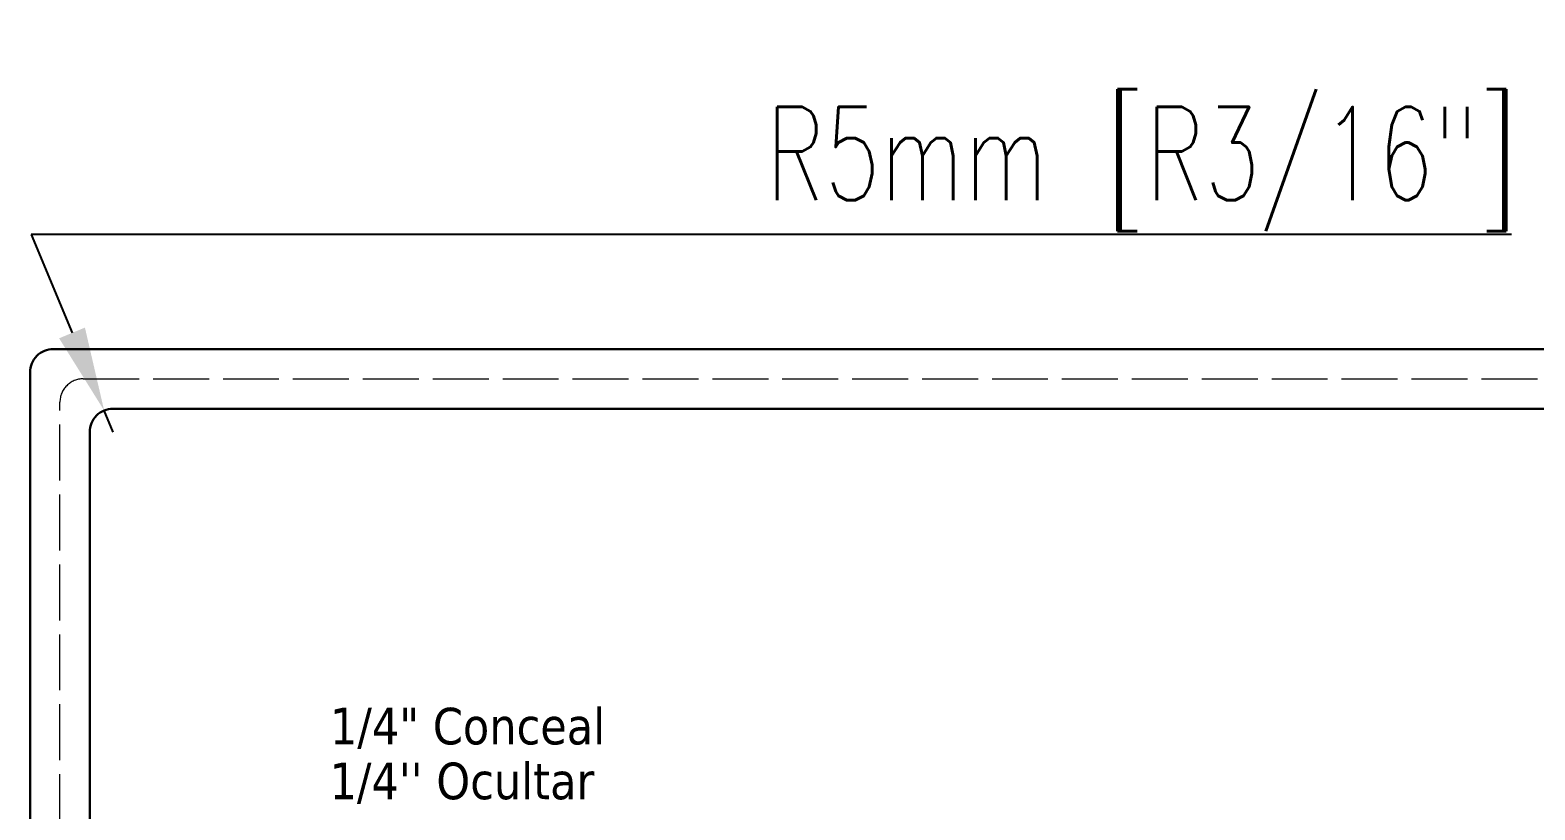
# Model space of a CAD drawing. Header units: millimetres. Extents: x 24811 to 87790, y -117828 to -2257.
# Drawn here: x 86878.2 to 87201.1, y -117280.3 to -117113 of the extents above; entities that cross this region are included whole.
import ezdxf

# ---------------------------------------------------------------- set-up
doc = ezdxf.new("R2010")
doc.units = ezdxf.units.MM
doc.header["$PDSIZE"] = -1
doc.linetypes.add('ACAD_ISO02W100', pattern=[15, 12, -3])
doc.layers.add('尺寸標注', color=1, linetype='Continuous', lineweight=30)
doc.styles.add('DIM', font='txt.shx', dxfattribs={"width": 0.7, "bigfont": 'chineset.shx'})
doc.dimstyles.new('mm+in', dxfattribs={"dimscale": 2, "dimtxt": 10, "dimasz": 9, "dimexe": 1.25, "dimexo": 0.625, "dimgap": 2, "dimtad": 1, "dimtoh": 1, "dimdec": 1, "dimtxsty": 'DIM', "dimcen": 0, "dimclrd": 1, "dimclre": 1, "dimclrt": 3, "dimadec": 0, "dimazin": 0, "dimtfac": 1, "dimtdec": 1, "dimtmove": 0, "dimatfit": 3, "dimfxl": 1, "dimarcsym": 0})

# ---------------------------------------------------------------- blocks, each defined once
blk = doc.blocks.new('ggg')
at = {"layer": '尺寸標注', "char_height": 7.839, "attachment_point": 1}
for s, insert, width in [('{\\fTahoma|b0|i0|c163|p34;1/4" Conceal}', (86900.86, -116222.3), 64.3462), ("{\\fTahoma|b0|i0|c163|p34;1/4\\fTahoma|b0|i0|c0|p34;''\\fTahoma|b0|i0|c163|p34; Ocultar}", (86900.78, -116234.06), 68.6218)]:
    blk.add_mtext(s, dxfattribs=dict(at, insert=insert, width=width))
blk = doc.blocks.new('*D51')
at = {"layer": 'Defpoints', "color": 0}
for p in [(86894.12, -117194.61), (86896.03, -117199.23)]:
    blk.add_point(p, dxfattribs=at)
at = {"layer": '尺寸標注', "color": 1, "lineweight": -2}
for p, q in [((87196.06, -117156.85), (86878.48, -117156.85)), ((86878.48, -117156.85), (86887.23, -117177.98)), ((86896.03, -117199.23), (86894.12, -117194.61))]:
    blk.add_line(p, q, dxfattribs=at)
at = {"layer": '尺寸標注', "color": 1}
blk.add_solid([(86890, -117176.83), (86884.46, -117179.13), (86894.12, -117194.61)], dxfattribs=at)
at = {"layer": '尺寸標注', "color": 3, "insert": (87116.73, -117142.85), "char_height": 20, "attachment_point": 5, "style": 'DIM'}
blk.add_mtext('R5mm [R3/16"]', dxfattribs=at)

msp = doc.modelspace()

# ---------------------------------------------------------------- linework, layer by layer
at = {"color": 2, "linetype": 'ACAD_ISO02W100', "lineweight": 9}
msp.add_lwpolyline([(86889.63, -117187.83), (87641.63, -117187.83, -0.414214), (87646.63, -117192.83), (87646.63, -117614.63, -0.414214), (87641.63, -117619.63), (86889.63, -117619.63, -0.414214), (86884.63, -117614.63), (86884.63, -117192.83, -0.414214)], format="xyb", close=True, dxfattribs=at)
at = {"color": 3, "lineweight": 30}
msp.add_lwpolyline([(86896.03, -117194.23), (87635.23, -117194.23, -0.414214), (87640.23, -117199.23), (87640.23, -117608.23, -0.414214), (87635.23, -117613.23), (86896.03, -117613.23, -0.414214), (86891.03, -117608.23), (86891.03, -117199.23, -0.414214)], format="xyb", close=True, dxfattribs=at)
at = {"layer": '尺寸標注', "color": 0}
msp.add_lwpolyline([(86883.23, -117181.43), (87648.03, -117181.43, -0.414214), (87653.03, -117186.43), (87653.03, -117621.03, -0.414214), (87648.03, -117626.03), (86883.23, -117626.03, -0.414214), (86878.23, -117621.03), (86878.23, -117186.43, -0.414214)], format="xyb", close=True, dxfattribs=at)

# ---------------------------------------------------------------- block references
msp.add_blockref('ggg', (41.7, -1036.08), dxfattribs=at)

# ---------------------------------------------------------------- dimensions: what is measured, and where the dimension line sits
dim = msp.add_radius_dim(center=(86896.03, -117199.23), mpoint=(86894.12, -117194.61), dimstyle='mm+in', override={"dimpost": 'mm', "dimfxl": 0.2}, dxfattribs=at)
dim.commit()
dim.dimension.update_dxf_attribs({"geometry": '*D51', "text_midpoint": (87116.73, -117156.85), "dimtype": 164})

doc.saveas('drawing.dxf')
